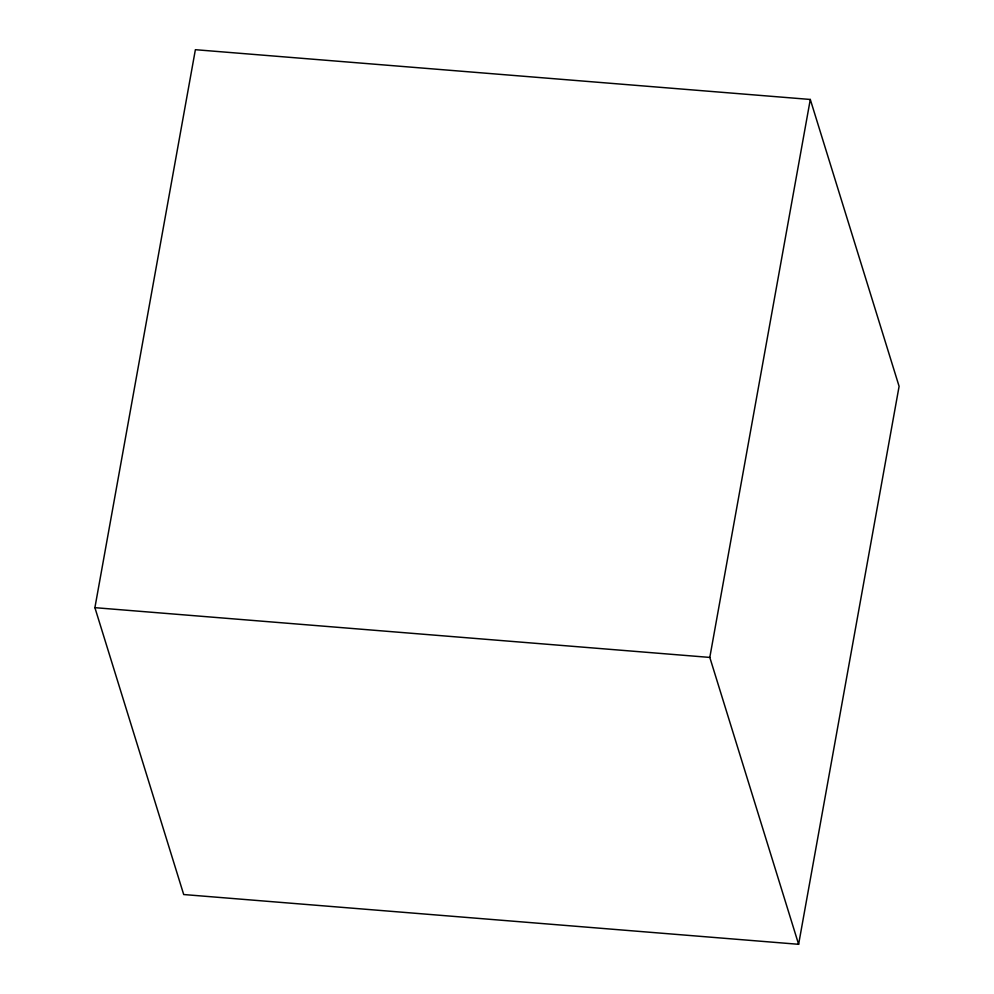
<?xml version="1.0" encoding="UTF-8"?>
<svg xmlns="http://www.w3.org/2000/svg" width="994" height="994" viewBox="0 0 994 994"><rect width="100%" height="100%" fill="white"/><g stroke="black" fill="none" stroke-linecap="round" stroke-linejoin="round"><path stroke-width="1.49" d="M94.902 607.669L195.383 49.7L810.296 99.462L899.098 386.331L798.617 944.3L183.704 894.538L94.902 607.669L709.803 657.419L798.617 944.3M709.803 657.419L810.296 99.462"/></g></svg>
